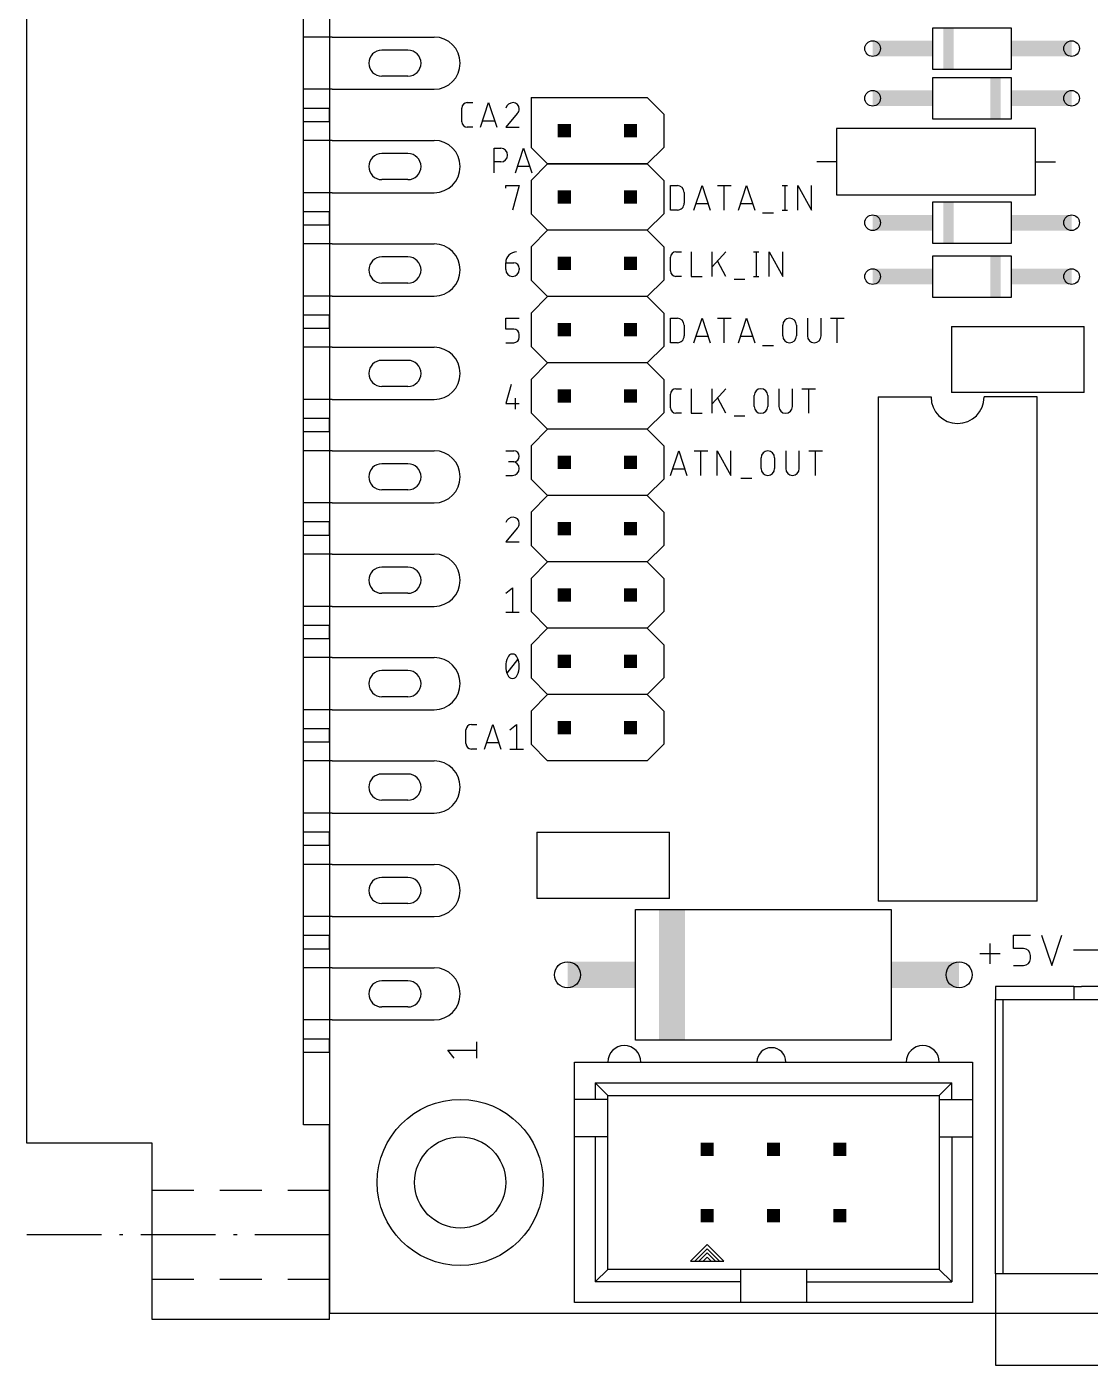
# Model space of a CAD drawing. Extents: x -11.6 to 54.9, y -4.9 to 86.4.
# Drawn here: x -11.6 to 29.1, y -2 to 49.3 of the extents above; entities that cross this region are included whole.
import ezdxf

# ---------------------------------------------------------------- set-up
doc = ezdxf.new("R2010")
doc.units = 0
for name, color, linetype in [('20', 30, 'CONTINUOUS'), ('21', 253, 'CONTINUOUS'), ('51', 253, 'CONTINUOUS')]:
    doc.layers.add(name, color=color, linetype=linetype)

# ---------------------------------------------------------------- blocks, each defined once
blk = doc.blocks.new('RECT')
blk.add_solid([(-0.5, -0.5), (0.5, -0.5), (-0.5, 0.5), (0.5, 0.5)])

msp = doc.modelspace()

# ---------------------------------------------------------------- linework, layer by layer
at = {"layer": '20'}
for p, q in [((0, 68), (0, 0)), ((0, 0), (49, 0))]:
    msp.add_line(p, q, dxfattribs=at)
at = {"layer": '21'}
for p, q in [((-11.6, 6.5), (-11.6, 61.5)), ((-1, 7.2), (-1, 60.8)), ((23.1063, 47.6188), (23.1063, 49.2188)), ((23.1063, 49.2188), (26.1063, 49.2188)), ((26.1063, 49.2188), (26.1063, 47.6188)), ((0.1, 48.86), (-1, 48.86)), ((26.1063, 47.6188), (23.1063, 47.6188)), ((23.1063, 47.3137), (26.1063, 47.3137)), ((23.1063, 45.7138), (23.1063, 47.3137)), ((26.1063, 47.3137), (26.1063, 45.7138)), ((0.1, 46.86), (-1, 46.86)), ((0, 46.13), (-1, 46.13)), ((0, 45.63), (0, 46.13)), ((5.0633, 45.6177), (5.0633, 46.1398)), ((5.2722, 46.3486), (5.481, 46.3486)), ((5.7757, 45.4089), (6.089, 46.3486)), ((6.089, 46.3486), (6.4022, 45.4089)), ((7.7138, 46.5413), (10.2538, 46.5413)), ((7.7138, 46.5413), (7.7138, 45.9063)), ((10.2538, 46.5413), (12.1588, 46.5413)), ((12.1588, 46.5413), (12.7938, 45.9063)), ((-1, 45.63), (0, 45.63)), ((6.3239, 45.6438), (5.854, 45.6438)), ((7.1861, 45.931), (6.7423, 45.4089)), ((7.7138, 45.9063), (7.7138, 44.6363)), ((12.7938, 45.9063), (12.7938, 44.6363)), ((26.1063, 45.7138), (23.1063, 45.7138)), ((5.481, 45.4089), (5.2722, 45.4089)), ((6.7423, 45.4089), (7.2644, 45.4089)), ((27.0375, 45.3538), (19.4175, 45.3538)), ((19.4175, 45.3538), (19.4175, 42.8137)), ((27.0375, 42.8137), (27.0375, 45.3538)), ((0.1, 44.9), (-1, 44.9)), ((6.2955, 43.6626), (6.2955, 44.6024)), ((6.2955, 44.6024), (6.5566, 44.6024)), ((7.1141, 43.6626), (7.4274, 44.6024)), ((7.4274, 44.6024), (7.7407, 43.6626)), ((7.7138, 44.6363), (8.3488, 44.0012)), ((12.7938, 44.6363), (12.1588, 44.0012)), ((6.5566, 44.0803), (6.2955, 44.0803)), ((19.4175, 44.0838), (18.6555, 44.0838)), ((27.0375, 44.0838), (27.7995, 44.0838)), ((7.6623, 43.8976), (7.1924, 43.8976)), ((8.3488, 44.0012), (7.7138, 43.3663)), ((10.2538, 44.0012), (8.3488, 44.0012)), ((8.3488, 44.0012), (10.2538, 44.0012)), ((12.1588, 44.0012), (10.2538, 44.0012)), ((10.2538, 44.0012), (12.1588, 44.0012)), ((12.1588, 44.0012), (12.7938, 43.3663)), ((6.7423, 43.0692), (6.7423, 43.1737)), ((6.7423, 43.1737), (7.2644, 43.1737)), ((7.2644, 43.1737), (7.0033, 42.2339)), ((7.7138, 43.3663), (7.7138, 42.0963)), ((12.7938, 43.3663), (12.7938, 42.0963)), ((13.0556, 42.2339), (13.0556, 43.1737)), ((13.0556, 43.1737), (13.3167, 43.1737)), ((13.9483, 42.2339), (14.2615, 43.1737)), ((14.2615, 43.1737), (14.5748, 42.2339)), ((14.8539, 43.1737), (15.376, 43.1737)), ((15.115, 42.2339), (15.115, 43.1737)), ((15.6551, 42.2339), (15.9684, 43.1737)), ((15.9684, 43.1737), (16.2817, 42.2339)), ((17.327, 43.1737), (17.5359, 43.1737)), ((17.4314, 43.1737), (17.4314, 42.2339)), ((17.9324, 42.2339), (17.9324, 43.1737)), ((17.9324, 43.1737), (18.4545, 42.2339)), ((18.4545, 42.2339), (18.4545, 43.1737)), ((0.1, 42.9), (-1, 42.9)), ((13.5777, 42.9126), (13.5777, 42.4949)), ((19.4175, 42.8137), (27.0375, 42.8137)), ((23.1063, 40.9513), (23.1063, 42.5513)), ((23.1063, 42.5513), (26.1063, 42.5513)), ((26.1063, 42.5513), (26.1063, 40.9513)), ((0, 42.17), (-1, 42.17)), ((0, 41.67), (0, 42.17)), ((7.7138, 42.0963), (8.3488, 41.4612)), ((12.7938, 42.0963), (12.1588, 41.4612)), ((13.3167, 42.2339), (13.0556, 42.2339)), ((14.4965, 42.4688), (14.0266, 42.4688)), ((16.2034, 42.4688), (15.7335, 42.4688)), ((16.5825, 42.1294), (17.0002, 42.1294)), ((17.327, 42.2339), (17.5359, 42.2339)), ((-1, 41.67), (0, 41.67)), ((8.3488, 41.4612), (7.7138, 40.8263)), ((10.8887, 41.4612), (8.3488, 41.4612)), ((12.1588, 41.4612), (10.8887, 41.4612)), ((12.1588, 41.4612), (12.7938, 40.8263)), ((0.1, 40.94), (-1, 40.94)), ((7.7138, 40.8263), (7.7138, 39.5562)), ((12.7938, 40.8263), (12.7938, 39.5562)), ((13.2644, 40.6337), (13.4733, 40.6337)), ((13.8524, 40.6337), (13.8524, 39.6939)), ((14.6562, 39.6939), (14.6562, 40.6337)), ((15.1784, 40.6337), (14.6562, 40.0593)), ((16.2323, 40.6337), (16.4412, 40.6337)), ((16.3367, 40.6337), (16.3367, 39.6939)), ((16.8377, 39.6939), (16.8377, 40.6337)), ((16.8377, 40.6337), (17.3598, 39.6939)), ((17.3598, 39.6939), (17.3598, 40.6337)), ((26.1063, 40.9513), (23.1063, 40.9513)), ((6.7423, 40.216), (7.0556, 40.216)), ((6.7423, 39.9549), (6.7423, 40.216)), ((7.2644, 40.0071), (7.2644, 39.9549)), ((13.0556, 39.9027), (13.0556, 40.4248)), ((15.1784, 39.6939), (14.8651, 40.2682)), ((23.1063, 40.4875), (26.1063, 40.4875)), ((23.1063, 38.8875), (23.1063, 40.4875)), ((26.1063, 40.4875), (26.1063, 38.8875)), ((7.7138, 39.5562), (8.3488, 38.9213)), ((12.7938, 39.5562), (12.1588, 38.9213)), ((13.4733, 39.6939), (13.2644, 39.6939)), ((13.8524, 39.6939), (14.2701, 39.6939)), ((15.4878, 39.5894), (15.9055, 39.5894)), ((16.2323, 39.6939), (16.4412, 39.6939)), ((0.1, 38.94), (-1, 38.94)), ((8.3488, 38.9213), (7.7138, 38.2863)), ((10.8887, 38.9213), (8.3488, 38.9213)), ((12.1588, 38.9213), (10.8887, 38.9213)), ((12.1588, 38.9213), (12.7938, 38.2863)), ((26.1063, 38.8875), (23.1063, 38.8875)), ((0, 38.21), (-1, 38.21)), ((0, 37.71), (0, 38.21)), ((6.7423, 37.676), (6.7423, 38.0937)), ((6.7423, 38.0937), (7.2644, 38.0937)), ((7.7138, 38.2863), (7.7138, 37.0162)), ((12.7938, 38.2863), (12.7938, 37.0162)), ((13.0556, 37.1538), (13.0556, 38.0937)), ((13.0556, 38.0937), (13.3167, 38.0937)), ((13.9483, 37.1538), (14.2615, 38.0937)), ((14.2615, 38.0937), (14.5748, 37.1538)), ((14.8539, 38.0937), (15.376, 38.0937)), ((15.115, 37.1538), (15.115, 38.0937)), ((15.6551, 37.1538), (15.9684, 38.0937)), ((15.9684, 38.0937), (16.2817, 37.1538)), ((18.2981, 38.0937), (18.2981, 37.4149)), ((18.8202, 37.4149), (18.8202, 38.0937)), ((19.1821, 38.0937), (19.7042, 38.0937)), ((19.4431, 37.1538), (19.4431, 38.0937)), ((-1, 37.71), (0, 37.71)), ((7.0556, 37.676), (6.7423, 37.676)), ((7.2644, 37.3627), (7.2644, 37.4671)), ((13.5777, 37.8326), (13.5777, 37.4149)), ((17.3533, 37.4149), (17.3533, 37.8326)), ((17.8754, 37.8326), (17.8754, 37.4149)), ((23.8125, 37.7825), (28.8925, 37.7825)), ((23.8125, 37.7825), (23.8125, 35.2425)), ((28.8925, 35.2425), (28.8925, 37.7825)), ((0.1, 36.98), (-1, 36.98)), ((6.7423, 37.1538), (7.0556, 37.1538)), ((7.7138, 37.0162), (8.3488, 36.3813)), ((12.7938, 37.0162), (12.1588, 36.3813)), ((13.3167, 37.1538), (13.0556, 37.1538)), ((14.4965, 37.3888), (14.0266, 37.3888)), ((16.2034, 37.3888), (15.7335, 37.3888)), ((16.5825, 37.0494), (17.0002, 37.0494)), ((8.3488, 36.3813), (7.7138, 35.7463)), ((10.8887, 36.3813), (8.3488, 36.3813)), ((12.1588, 36.3813), (10.8887, 36.3813)), ((12.1588, 36.3813), (12.7938, 35.7463)), ((6.9511, 35.5537), (6.7423, 34.8227)), ((7.7138, 35.7463), (7.7138, 34.4763)), ((12.7938, 35.7463), (12.7938, 34.4763)), ((13.2644, 35.3949), (13.4733, 35.3949)), ((13.8524, 35.3949), (13.8524, 34.4551)), ((14.6562, 34.4551), (14.6562, 35.3949)), ((15.1784, 35.3949), (14.6562, 34.8206)), ((17.2034, 35.3949), (17.2034, 34.7162)), ((17.7255, 34.7162), (17.7255, 35.3949)), ((18.0874, 35.3949), (18.6095, 35.3949)), ((18.3484, 34.4551), (18.3484, 35.3949)), ((0.1, 34.98), (-1, 34.98)), ((7.1078, 35.0315), (7.1078, 34.6138)), ((13.0556, 34.6639), (13.0556, 35.1861)), ((15.1784, 34.4551), (14.8651, 35.0294)), ((16.2586, 34.7162), (16.2586, 35.1338)), ((16.7807, 35.1338), (16.7807, 34.7162)), ((21.0045, 35.077), (21.0045, 15.773)), ((21.0045, 35.077), (23.0365, 35.077)), ((28.8925, 35.2425), (23.8125, 35.2425)), ((27.1005, 35.077), (25.0685, 35.077)), ((27.1005, 15.773), (27.1005, 35.077)), ((6.7423, 34.8227), (7.2644, 34.8227)), ((7.7138, 34.4763), (8.3488, 33.8413)), ((12.7938, 34.4763), (12.1588, 33.8413)), ((13.4733, 34.4551), (13.2644, 34.4551)), ((13.8524, 34.4551), (14.2701, 34.4551)), ((15.4878, 34.3507), (15.9055, 34.3507)), ((0, 34.25), (-1, 34.25)), ((0, 33.75), (0, 34.25)), ((8.3488, 33.8413), (7.7138, 33.2063)), ((10.8887, 33.8413), (8.3488, 33.8413)), ((12.1588, 33.8413), (10.8887, 33.8413)), ((12.1588, 33.8413), (12.7938, 33.2063)), ((-1, 33.75), (0, 33.75)), ((0.1, 33.02), (-1, 33.02)), ((6.7423, 33.0136), (7.0556, 33.0136)), ((7.7138, 33.2063), (7.7138, 31.9363)), ((12.7938, 33.2063), (12.7938, 31.9363)), ((13.0556, 32.0739), (13.3689, 33.0136)), ((13.3689, 33.0136), (13.6821, 32.0739)), ((13.9612, 33.0136), (14.4834, 33.0136)), ((14.2223, 32.0739), (14.2223, 33.0136)), ((14.8452, 32.0739), (14.8452, 33.0136)), ((14.8452, 33.0136), (15.3673, 32.0739)), ((15.3673, 32.0739), (15.3673, 33.0136)), ((17.4664, 33.0136), (17.4664, 32.3349)), ((17.9885, 32.3349), (17.9885, 33.0136)), ((18.3504, 33.0136), (18.8725, 33.0136)), ((18.6114, 32.0739), (18.6114, 33.0136)), ((7.0556, 32.596), (6.8467, 32.596)), ((13.6038, 32.3088), (13.1339, 32.3088)), ((16.5216, 32.3349), (16.5216, 32.7526)), ((17.0437, 32.7526), (17.0437, 32.3349)), ((6.7423, 32.0739), (7.0033, 32.0739)), ((7.7138, 31.9363), (8.3488, 31.3013)), ((12.7938, 31.9363), (12.1588, 31.3013)), ((15.7508, 31.9694), (16.1685, 31.9694)), ((8.3488, 31.3013), (7.7138, 30.6663)), ((10.8887, 31.3013), (8.3488, 31.3013)), ((12.1588, 31.3013), (10.8887, 31.3013)), ((12.1588, 31.3013), (12.7938, 30.6663)), ((0.1, 31.02), (-1, 31.02)), ((0, 30.29), (-1, 30.29)), ((0, 29.79), (0, 30.29)), ((7.7138, 30.6663), (7.7138, 29.3963)), ((12.7938, 30.6663), (12.7938, 29.3963)), ((-1, 29.79), (0, 29.79)), ((7.1861, 30.056), (6.7423, 29.5339)), ((6.7423, 29.5339), (7.2644, 29.5339)), ((7.7138, 29.3963), (8.3488, 28.7613)), ((12.7938, 29.3963), (12.1588, 28.7613)), ((0.1, 29.06), (-1, 29.06)), ((8.3488, 28.7613), (7.7138, 28.1263)), ((10.8887, 28.7613), (8.3488, 28.7613)), ((12.1588, 28.7613), (10.8887, 28.7613)), ((12.1588, 28.7613), (12.7938, 28.1263)), ((6.7423, 27.5661), (7.0033, 27.7749)), ((7.0033, 27.7749), (7.0033, 26.8351)), ((7.7138, 28.1263), (7.7138, 26.8563)), ((12.7938, 28.1263), (12.7938, 26.8563)), ((0.1, 27.06), (-1, 27.06)), ((6.7423, 26.8351), (7.2644, 26.8351)), ((7.7138, 26.8563), (8.3488, 26.2213)), ((12.7938, 26.8563), (12.1588, 26.2213)), ((0, 26.33), (-1, 26.33)), ((0, 25.83), (0, 26.33)), ((8.3488, 26.2213), (7.7138, 25.5862)), ((10.8887, 26.2213), (8.3488, 26.2213)), ((12.1588, 26.2213), (10.8887, 26.2213)), ((12.1588, 26.2213), (12.7938, 25.5862)), ((-1, 25.83), (0, 25.83)), ((7.7138, 25.5862), (7.7138, 24.3163)), ((12.7938, 25.5862), (12.7938, 24.3163)), ((0.1, 25.1), (-1, 25.1)), ((6.7945, 24.5039), (7.2122, 25.0261)), ((7.7138, 24.3163), (8.3488, 23.6813)), ((12.7938, 24.3163), (12.1588, 23.6813)), ((8.3488, 23.6813), (7.7138, 23.0463)), ((10.8887, 23.6813), (8.3488, 23.6813)), ((12.1588, 23.6813), (10.8887, 23.6813)), ((12.1588, 23.6813), (12.7938, 23.0463)), ((0.1, 23.1), (-1, 23.1)), ((7.7138, 23.0463), (7.7138, 21.7763)), ((12.7938, 23.0463), (12.7938, 21.7763)), ((0, 22.37), (-1, 22.37)), ((0, 21.87), (0, 22.37)), ((5.2221, 21.8052), (5.2221, 22.3273)), ((5.4309, 22.5362), (5.6398, 22.5362)), ((5.9344, 21.5964), (6.2477, 22.5362)), ((6.2477, 22.5362), (6.561, 21.5964)), ((6.901, 22.3273), (7.1621, 22.5362)), ((7.1621, 22.5362), (7.1621, 21.5964)), ((-1, 21.87), (0, 21.87)), ((5.6398, 21.5964), (5.4309, 21.5964)), ((6.4827, 21.8313), (6.0128, 21.8313)), ((6.901, 21.5964), (7.4232, 21.5964)), ((7.7138, 21.7763), (8.3488, 21.1412)), ((12.7938, 21.7763), (12.1588, 21.1412)), ((0.1, 21.14), (-1, 21.14)), ((10.8887, 21.1412), (8.3488, 21.1412)), ((12.1588, 21.1412), (10.8887, 21.1412)), ((0.1, 19.14), (-1, 19.14)), ((0, 18.41), (-1, 18.41)), ((0, 17.91), (0, 18.41)), ((7.9375, 18.415), (7.9375, 15.875)), ((7.9375, 18.415), (13.0175, 18.415)), ((13.0175, 15.875), (13.0175, 18.415)), ((-1, 17.91), (0, 17.91)), ((0.1, 17.18), (-1, 17.18)), ((13.0175, 15.875), (7.9375, 15.875)), ((11.71, 10.45), (11.71, 15.45)), ((11.71, 15.45), (21.51, 15.45)), ((27.1005, 15.773), (21.0045, 15.773)), ((21.51, 15.45), (21.51, 10.45)), ((0.1, 15.18), (-1, 15.18)), ((0, 14.45), (-1, 14.45)), ((0, 13.95), (0, 14.45)), ((26.1909, 13.9555), (26.1909, 14.4748)), ((26.1909, 14.4748), (26.84, 14.4748)), ((27.269, 14.4748), (27.6585, 13.3064)), ((27.6585, 13.3064), (28.048, 14.4748)), ((-1, 13.95), (0, 13.95)), ((25.2963, 13.3713), (25.2963, 14.1503)), ((26.5804, 13.9555), (26.1909, 13.9555)), ((30.0831, 13.8906), (28.4956, 13.8906)), ((24.9068, 13.7608), (25.6858, 13.7608)), ((26.84, 13.5661), (26.84, 13.6959)), ((0.1, 13.22), (-1, 13.22)), ((26.1909, 13.3064), (26.5804, 13.3064)), ((28.5, 12.5), (25.5, 12.5)), ((25.5, 12.5), (25.5, 12)), ((28.5, 12.5), (28.5, 12)), ((28.5, 12.5), (28.8, 12.5)), ((25.5, 1.5), (25.5, 12)), ((25.5, 12), (25.8, 12)), ((25.8, 12), (28.5, 12)), ((25.8, 1.5), (25.8, 12)), ((28.5, 12), (28.8, 12)), ((0.1, 11.22), (-1, 11.22)), ((0, 10.49), (-1, 10.49)), ((0, 9.99), (0, 10.49)), ((5.6388, 9.7599), (5.6388, 10.3808)), ((21.51, 10.45), (11.71, 10.45)), ((-1, 9.99), (0, 9.99)), ((4.7696, 9.7599), (4.5212, 10.0704)), ((4.5212, 10.0704), (5.6388, 10.0704)), ((9.38, 9.6038), (24.62, 9.6038)), ((9.38, 8.175), (9.38, 9.6038)), ((24.62, 9.6038), (24.62, 8.175)), ((10.1737, 8.81), (23.8263, 8.81)), ((10.1737, 8.81), (10.1737, 8.175)), ((10.1737, 8.81), (10.65, 8.3338)), ((23.35, 8.3338), (23.8263, 8.81)), ((23.8263, 8.175), (23.8263, 8.81)), ((10.65, 8.3338), (23.35, 8.3338)), ((10.65, 8.175), (10.65, 8.3338)), ((23.35, 8.3338), (23.35, 8.175)), ((9.38, 6.7463), (9.38, 8.175)), ((10.1737, 8.175), (9.38, 8.175)), ((10.65, 8.175), (10.1737, 8.175)), ((10.65, 6.7463), (10.65, 8.175)), ((23.35, 8.175), (23.35, 6.7463)), ((23.35, 8.175), (23.8263, 8.175)), ((23.8263, 8.175), (24.62, 8.175)), ((24.62, 8.175), (24.62, 6.7463)), ((0, 7.2), (-1, 7.2)), ((0, 4.7), (0, 7.2)), ((9.38, 0.3962), (9.38, 6.7463)), ((10.1737, 6.7463), (9.38, 6.7463)), ((10.65, 6.7463), (10.1737, 6.7463)), ((10.1737, 6.7463), (10.1737, 1.19)), ((10.65, 1.6662), (10.65, 6.7463)), ((23.35, 6.7463), (23.35, 1.6662)), ((23.35, 6.7463), (23.8263, 6.7463)), ((23.8263, 6.7463), (24.62, 6.7463)), ((23.8263, 6.7463), (23.8263, 1.19)), ((24.62, 6.7463), (24.62, 0.3962)), ((-6.8, 6.5), (-11.6, 6.5)), ((-6.8, 4.7), (-6.8, 6.5)), ((-6.8, 1.3), (-6.8, 4.7)), ((-6.8, 4.7), (-5.2, 4.7)), ((-4.2, 4.7), (-2.6, 4.7)), ((-1.6, 4.7), (0, 4.7)), ((0, 3), (0, 4.7)), ((-11.6, 3), (-8.7333, 3)), ((-8.052, 3), (-7.9147, 3)), ((-7.2333, 3), (-4.3667, 3)), ((-3.6853, 3), (-3.548, 3)), ((-2.8667, 3), (0, 3)), ((0, 1.3), (0, 3)), ((14.46, 2.6188), (13.825, 1.9838)), ((15.095, 1.9838), (14.46, 2.6188)), ((14.46, 2.46), (13.9837, 1.9838)), ((14.46, 2.3013), (14.1425, 1.9838)), ((14.46, 2.1425), (14.3012, 1.9838)), ((14.9362, 1.9838), (14.46, 2.46)), ((14.7775, 1.9838), (14.46, 2.3013)), ((14.6187, 1.9838), (14.46, 2.1425)), ((10.1737, 1.19), (10.65, 1.6662)), ((15.73, 1.6662), (10.65, 1.6662)), ((13.825, 1.9838), (13.9837, 1.9838)), ((13.9837, 1.9838), (14.1425, 1.9838)), ((14.1425, 1.9838), (14.3012, 1.9838)), ((14.3012, 1.9838), (14.6187, 1.9838)), ((14.6187, 1.9838), (14.7775, 1.9838)), ((14.7775, 1.9838), (14.9362, 1.9838)), ((14.9362, 1.9838), (15.095, 1.9838)), ((18.27, 1.6662), (15.73, 1.6662)), ((15.73, 1.6662), (15.73, 1.19)), ((23.35, 1.6662), (18.27, 1.6662)), ((18.27, 1.6662), (18.27, 1.19)), ((23.35, 1.6662), (23.8263, 1.19)), ((-6.8, -0.25), (-6.8, 1.3)), ((-6.8, 1.3), (-5.2, 1.3)), ((-4.2, 1.3), (-2.6, 1.3)), ((-1.6, 1.3), (0, 1.3)), ((0, -0.25), (0, 1.3)), ((15.73, 1.19), (10.1737, 1.19)), ((15.73, 1.19), (15.73, 0.3962)), ((18.27, 1.19), (18.27, 0.3962)), ((18.27, 1.19), (23.8263, 1.19)), ((25.8, 1.5), (25.5, 1.5)), ((25.5, 1.5), (25.5, -2)), ((34.2, 1.5), (25.8, 1.5)), ((15.73, 0.3962), (9.38, 0.3962)), ((18.27, 0.3962), (15.73, 0.3962)), ((24.62, 0.3962), (18.27, 0.3962)), ((0, -0.25), (-6.8, -0.25)), ((25.5, -2), (34.5, -2))]:
    msp.add_line(p, q, dxfattribs=at)
for radius in [3.1789, 1.7463]:
    msp.add_circle((5, 5), radius, dxfattribs=at)
for centre, radius, start, end in [((5.2722, 46.1398), 0.2088, 90.0009, 180), ((7.0295, 46.0468), 0.3018, 90.0001, 162.055), ((7.0295, 46.1137), 0.235, 0, 90), ((5.2722, 45.6177), 0.2088, 180, 270), ((7.012, 46.1137), 0.2524, 313.6042, 359.9995), ((6.5566, 44.3413), 0.2611, 270, 90), ((13.3167, 42.9126), 0.2611, 0, 90), ((13.3167, 42.4949), 0.2611, 269.9993, 0), ((7.16, 40.216), 0.4177, 90.0004, 180), ((13.2644, 40.4248), 0.2088, 90.0009, 180), ((7.0556, 40.0071), 0.2088, 0, 90), ((7.0033, 39.9549), 0.2611, 180, 0), ((13.2644, 39.9027), 0.2088, 180, 270), ((13.3167, 37.8326), 0.2611, 0, 90), ((17.6143, 37.8326), 0.2611, 0, 180), ((7.0556, 37.4671), 0.2088, 0, 90), ((7.0556, 37.3627), 0.2088, 270, 0), ((13.3167, 37.4149), 0.2611, 269.9993, 0), ((17.6143, 37.4149), 0.2611, 180, 0), ((18.5592, 37.4149), 0.2611, 180, 0), ((13.2644, 35.1861), 0.2088, 90.0009, 180), ((16.5196, 35.1338), 0.2611, 0, 180), ((24.0525, 35.077), 1.016, 180, 0), ((13.2644, 34.6639), 0.2088, 180, 270), ((16.5196, 34.7162), 0.2611, 180, 0), ((17.4645, 34.7162), 0.2611, 180, 0), ((7.0556, 32.8048), 0.2088, 270, 90), ((16.7826, 32.7526), 0.2611, 0, 180), ((7.0033, 32.3349), 0.2611, 270, 90), ((16.7826, 32.3349), 0.2611, 180, 0), ((17.7275, 32.3349), 0.2611, 180, 0), ((7.0295, 30.1718), 0.3018, 90.0001, 162.055), ((7.0295, 30.2387), 0.235, 0, 90), ((7.012, 30.2387), 0.2524, 313.6042, 359.9995), ((7.0033, 25.0417), 0.1932, 90.0003, 161.0756), ((7.0033, 25.0417), 0.1932, 18.9247, 90.0003), ((7.5168, 24.765), 0.7745, 154.011, 180.0001), ((7.5168, 24.765), 0.7745, 180, 205.9887), ((6.4899, 24.765), 0.7745, 359.9999, 25.989), ((6.4899, 24.765), 0.7745, 334.0113, 360), ((7.0033, 24.4883), 0.1932, 198.9255, 269.9999), ((7.0033, 24.4883), 0.1932, 270, 341.0747), ((5.4309, 22.3273), 0.2088, 90.0009, 180), ((5.4309, 21.8052), 0.2088, 180, 270), ((26.5804, 13.6959), 0.2596, 0, 90), ((26.5804, 13.5661), 0.2596, 270, 0), ((11.285, 9.6038), 0.635, 0, 180), ((16.9207, 9.6038), 0.5556, 0, 180), ((22.715, 9.6038), 0.635, 0, 180)]:
    msp.add_arc(centre, radius, start, end, dxfattribs=at)
at = {"layer": '51'}
for p, q in [((0.1, 48.86), (4, 48.86)), ((3, 48.36), (2, 48.36)), ((3, 47.36), (2, 47.36)), ((0.1, 46.86), (4, 46.86)), ((0.1, 44.9), (4, 44.9)), ((3, 44.4), (2, 44.4)), ((3, 43.4), (2, 43.4)), ((0.1, 42.9), (4, 42.9)), ((0.1, 40.94), (4, 40.94)), ((3, 40.44), (2, 40.44)), ((3, 39.44), (2, 39.44)), ((0.1, 38.94), (4, 38.94)), ((0.1, 36.98), (4, 36.98)), ((3, 36.48), (2, 36.48)), ((3, 35.48), (2, 35.48)), ((0.1, 34.98), (4, 34.98)), ((0.1, 33.02), (4, 33.02)), ((3, 32.52), (2, 32.52)), ((3, 31.52), (2, 31.52)), ((0.1, 31.02), (4, 31.02)), ((0.1, 29.06), (4, 29.06)), ((3, 28.56), (2, 28.56)), ((3, 27.56), (2, 27.56)), ((0.1, 27.06), (4, 27.06)), ((0.1, 25.1), (4, 25.1)), ((3, 24.6), (2, 24.6)), ((3, 23.6), (2, 23.6)), ((0.1, 23.1), (4, 23.1)), ((0.1, 21.14), (4, 21.14)), ((3, 20.64), (2, 20.64)), ((3, 19.64), (2, 19.64)), ((0.1, 19.14), (4, 19.14)), ((0.1, 17.18), (4, 17.18)), ((3, 16.68), (2, 16.68)), ((3, 15.68), (2, 15.68)), ((0.1, 15.18), (4, 15.18)), ((0.1, 13.22), (4, 13.22)), ((3, 12.72), (2, 12.72)), ((31.2, 12.5), (28.8, 12.5)), ((28.8, 12), (31.2, 12)), ((3, 11.72), (2, 11.72)), ((0.1, 11.22), (4, 11.22))]:
    msp.add_line(p, q, dxfattribs=at)
for centre, radius in [((20.7963, 48.4188), 0.3), ((28.4163, 48.4188), 0.3), ((20.7963, 46.5138), 0.3), ((28.4163, 46.5138), 0.3), ((20.7963, 41.7512), 0.3), ((28.4163, 41.7512), 0.3), ((20.7963, 39.6875), 0.3), ((28.4163, 39.6875), 0.3), ((9.11, 12.95), 0.5), ((24.11, 12.95), 0.5)]:
    msp.add_circle(centre, radius, dxfattribs=at)
for centre, radius, start, end in [((4, 47.86), 1, 270, 90), ((2, 47.86), 0.5, 90, 270), ((3, 47.86), 0.5, 270, 90), ((4, 43.9), 1, 270, 90), ((2, 43.9), 0.5, 90, 270), ((3, 43.9), 0.5, 270, 90), ((4, 39.94), 1, 270, 90), ((2, 39.94), 0.5, 90, 270), ((3, 39.94), 0.5, 270, 90), ((4, 35.98), 1, 270, 90), ((2, 35.98), 0.5, 90, 270), ((3, 35.98), 0.5, 270, 90), ((4, 32.02), 1, 270, 90), ((2, 32.02), 0.5, 90, 270), ((3, 32.02), 0.5, 270, 90), ((4, 28.06), 1, 270, 90), ((2, 28.06), 0.5, 90, 270), ((3, 28.06), 0.5, 270, 90), ((4, 24.1), 1, 270, 90), ((2, 24.1), 0.5, 90, 270), ((3, 24.1), 0.5, 270, 90), ((4, 20.14), 1, 270, 90), ((2, 20.14), 0.5, 90, 270), ((3, 20.14), 0.5, 270, 90), ((4, 16.18), 1, 270, 90), ((2, 16.18), 0.5, 90, 270), ((3, 16.18), 0.5, 270, 90), ((4, 12.22), 1, 270, 90), ((2, 12.22), 0.5, 90, 270), ((3, 12.22), 0.5, 270, 90)]:
    msp.add_arc(centre, radius, start, end, dxfattribs=at)

# ---------------------------------------------------------------- block references
at = {"layer": '21', "rotation": 180}
for p, xscale, yscale in [((23.7063, 48.4188), 0.4, 1.6), ((26.9057, 48.4188), 1.5988, 0.6), ((26.9057, 46.5138), 1.5988, 0.6), ((23.7063, 41.7512), 0.4, 1.6), ((26.9057, 41.7512), 1.5988, 0.6), ((26.9057, 39.6875), 1.5988, 0.6)]:
    msp.add_blockref('RECT', p, dxfattribs=dict(at, xscale=xscale, yscale=yscale))
at = {"layer": '21'}
for p, xscale, yscale in [((22.3069, 48.4188), 1.5988, 0.6), ((25.5063, 46.5138), 0.4, 1.6), ((22.3069, 46.5138), 1.5988, 0.6), ((22.3069, 41.7512), 1.5988, 0.6), ((22.3069, 39.6875), 1.5988, 0.6), ((25.5063, 39.6875), 0.4, 1.6)]:
    msp.add_blockref('RECT', p, dxfattribs=dict(at, xscale=xscale, yscale=yscale))
at = {"layer": '21', "yscale": 5, "rotation": 180}
msp.add_blockref('RECT', (13.11, 12.95), dxfattribs=at)
at = {"layer": '21', "xscale": 1.7, "rotation": 180}
for p in [(10.86, 12.95), (22.36, 12.95)]:
    msp.add_blockref('RECT', p, dxfattribs=at)
at = {"layer": '51'}
for p, xscale, yscale in [((21.1518, 48.4188), 0.7112, 0.6), ((21.1518, 46.5138), 0.7112, 0.6), ((8.9838, 45.2713), 0.508, 0.508), ((11.5237, 45.2713), 0.508, 0.508), ((8.9838, 42.7313), 0.508, 0.508), ((11.5237, 42.7313), 0.508, 0.508), ((21.1518, 41.7512), 0.7112, 0.6), ((8.9838, 40.1913), 0.508, 0.508), ((11.5237, 40.1913), 0.508, 0.508), ((21.1518, 39.6875), 0.7112, 0.6), ((8.9838, 37.6513), 0.508, 0.508), ((11.5237, 37.6513), 0.508, 0.508), ((8.9838, 35.1112), 0.508, 0.508), ((11.5237, 35.1112), 0.508, 0.508), ((8.9838, 32.5712), 0.508, 0.508), ((11.5237, 32.5712), 0.508, 0.508), ((8.9838, 30.0313), 0.508, 0.508), ((11.5237, 30.0313), 0.508, 0.508), ((8.9838, 27.4913), 0.508, 0.508), ((11.5237, 27.4913), 0.508, 0.508), ((8.9838, 24.9513), 0.508, 0.508), ((11.5237, 24.9513), 0.508, 0.508), ((8.9838, 22.4113), 0.508, 0.508), ((11.5237, 22.4113), 0.508, 0.508), ((14.46, 6.27), 0.508, 0.508), ((17, 6.27), 0.508, 0.508), ((19.54, 6.27), 0.508, 0.508), ((14.46, 3.73), 0.508, 0.508), ((17, 3.73), 0.508, 0.508), ((19.54, 3.73), 0.508, 0.508)]:
    msp.add_blockref('RECT', p, dxfattribs=dict(at, xscale=xscale, yscale=yscale))
at = {"layer": '51', "xscale": 0.7112, "yscale": 0.6, "rotation": 180}
for p in [(28.0607, 48.4188), (28.0607, 46.5138), (28.0607, 41.7512), (28.0607, 39.6875)]:
    msp.add_blockref('RECT', p, dxfattribs=at)
at = {"layer": '51', "xscale": 0.9, "rotation": 180}
for p in [(9.56, 12.95), (23.66, 12.95)]:
    msp.add_blockref('RECT', p, dxfattribs=at)

doc.saveas('drawing.dxf')
